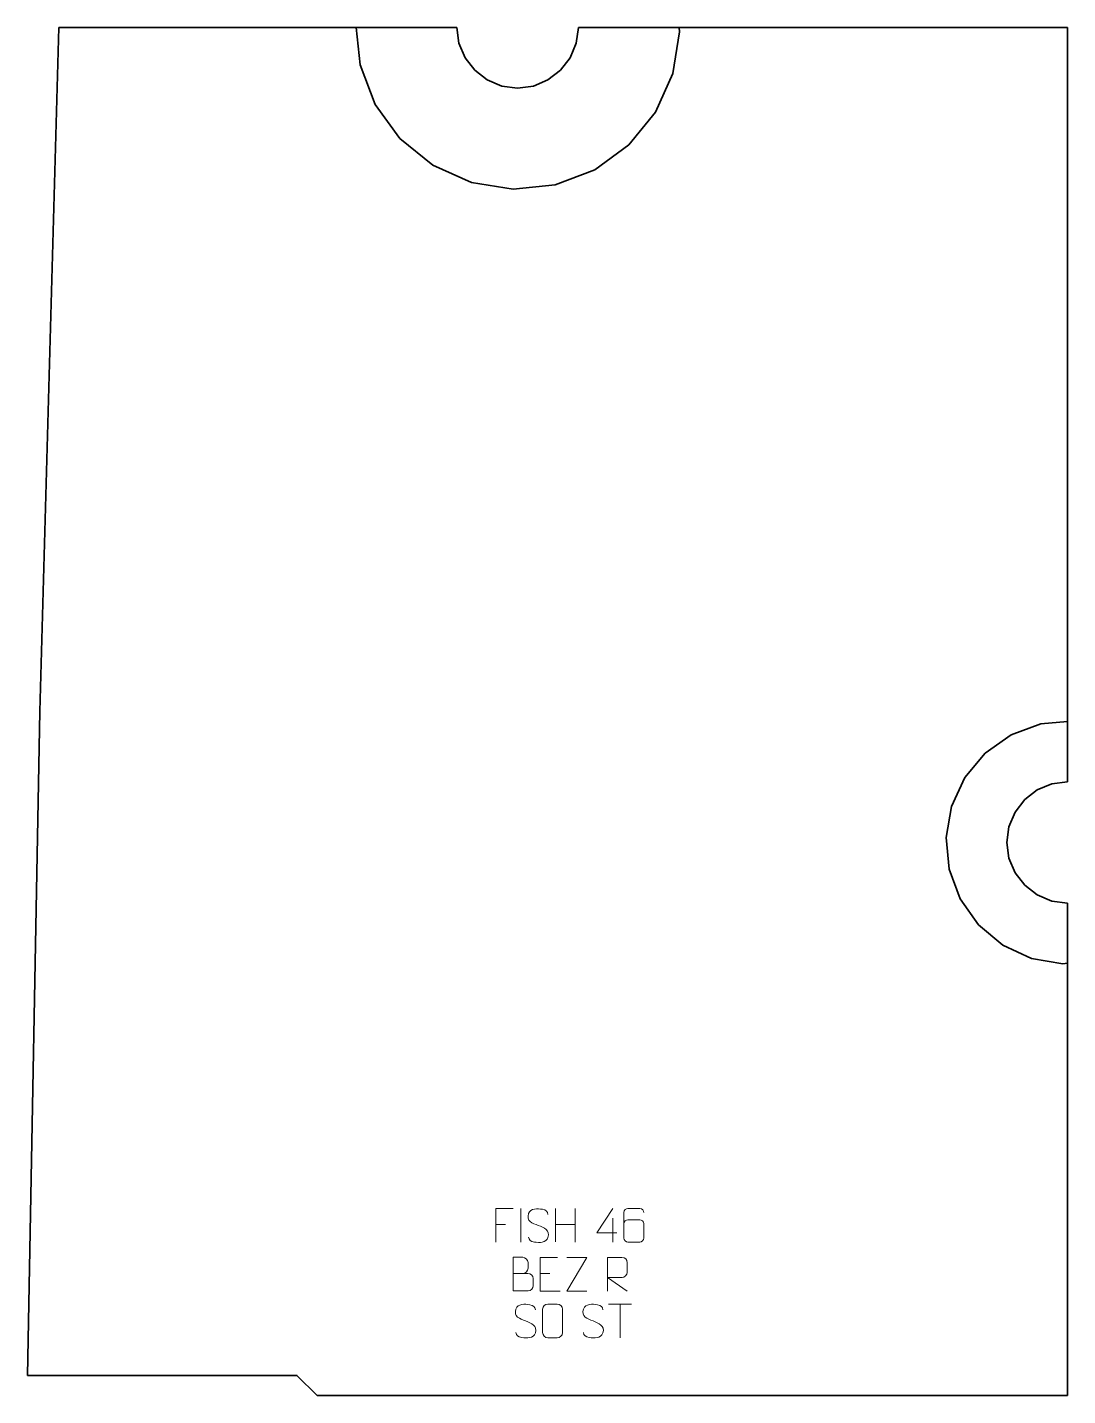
# Model space of a CAD drawing. Header units: millimetres. Extents: x -385 to 385, y -507 to 507.
import ezdxf

# ---------------------------------------------------------------- set-up
doc = ezdxf.new("R2010")
doc.units = ezdxf.units.MM
doc.header["$MEASUREMENT"] = 0
doc.layers.add('layer 1', color=7, linetype='Continuous')

msp = doc.modelspace()

# ---------------------------------------------------------------- linework, layer by layer
at = {"layer": 'layer 1', "color": 242, "lineweight": 35}
for points in [[(-376.1318, -0.0007), (-376.1318, -0.0007), (-362.1321, 506.9998), (-362.1321, 506.9998)], [(-362.1321, 506.9998), (-362.1321, 506.9998), (-141.7471, 506.9998), (-141.7471, 506.9998)], [(-141.7471, 506.9998), (-141.7471, 506.9998), (-67.1383, 506.9998), (-67.1383, 506.9998)], [(-67.1383, 506.9998), (-67.1383, 506.9998), (-65.6059, 495.3528), (-65.6059, 495.3528)], [(21.3259, 495.3528), (21.3259, 495.3528), (22.8594, 506.9998), (22.8594, 506.9998)], [(22.8594, 506.9998), (22.8594, 506.9998), (97.4671, 506.9998), (97.4671, 506.9998)], [(97.4671, 506.9998), (97.4671, 506.9998), (385.3506, 506.9998), (385.3506, 506.9998)], [(385.3506, 506.9998), (385.3506, 506.9998), (385.3506, -7.3939), (385.3506, -7.3939)], [(-65.6059, 495.3528), (-65.6059, 495.3528), (-61.1097, 484.5), (-61.1097, 484.5)], [(16.8308, 484.5), (16.8308, 484.5), (21.3259, 495.3528), (21.3259, 495.3528)], [(-61.1097, 484.5), (-61.1097, 484.5), (-53.959, 475.1797), (-53.959, 475.1797)], [(9.6787, 475.1797), (9.6787, 475.1797), (16.8308, 484.5), (16.8308, 484.5)], [(-53.959, 475.1797), (-53.959, 475.1797), (-44.6389, 468.0288), (-44.6389, 468.0288)], [(-44.6389, 468.0288), (-44.6389, 468.0288), (-33.7863, 463.5325), (-33.7863, 463.5325)], [(-10.4937, 463.5325), (-10.4937, 463.5325), (0.3589, 468.0288), (0.3589, 468.0288)], [(0.3589, 468.0288), (0.3589, 468.0288), (9.6787, 475.1797), (9.6787, 475.1797)], [(-33.7863, 463.5325), (-33.7863, 463.5325), (-22.1395, 462.0001), (-22.1395, 462.0001)], [(-22.1395, 462.0001), (-22.1395, 462.0001), (-10.4937, 463.5325), (-10.4937, 463.5325)], [(-385.3506, -491.9992), (-385.3506, -491.9992), (-376.1318, -0.0007), (-376.1318, -0.0007)], [(385.3506, -7.3939), (385.3506, -7.3939), (385.3506, -51.9998), (385.3506, -51.9998)], [(362.8508, -58.0285), (362.8508, -58.0285), (353.5321, -65.1797), (353.5321, -65.1797)], [(373.7045, -53.5336), (373.7045, -53.5336), (362.8508, -58.0285), (362.8508, -58.0285)], [(385.3506, -51.9998), (385.3506, -51.9998), (373.7045, -53.5336), (373.7045, -53.5336)], [(353.5321, -65.1797), (353.5321, -65.1797), (346.3804, -74.4997), (346.3804, -74.4997)], [(346.3804, -74.4997), (346.3804, -74.4997), (341.8852, -85.3535), (341.8852, -85.3535)], [(341.8852, -85.3535), (341.8852, -85.3535), (340.3528, -96.9996), (340.3528, -96.9996)], [(340.3528, -96.9996), (340.3528, -96.9996), (341.8852, -108.647), (341.8852, -108.647)], [(341.8852, -108.647), (341.8852, -108.647), (346.3804, -119.4994), (346.3804, -119.4994)], [(346.3804, -119.4994), (346.3804, -119.4994), (353.5321, -128.8198), (353.5321, -128.8198)], [(353.5321, -128.8198), (353.5321, -128.8198), (362.8508, -135.9706), (362.8508, -135.9706)], [(362.8508, -135.9706), (362.8508, -135.9706), (373.7045, -140.467), (373.7045, -140.467)], [(373.7045, -140.467), (373.7045, -140.467), (385.3506, -141.9997), (385.3506, -141.9997)], [(385.3506, -141.9997), (385.3506, -141.9997), (385.3506, -186.6052), (385.3506, -186.6052)], [(385.3506, -186.6052), (385.3506, -186.6052), (385.3506, -506.9998), (385.3506, -506.9998)]]:
    msp.add_open_spline(points, degree=3, dxfattribs=at)
at = {"layer": 'layer 1', "lineweight": 35}
for points in [[(-141.7471, 506.9998), (-141.7471, 506.9998), (-138.8642, 479.1635), (-138.8642, 479.1635)], [(97.812, 503.676), (97.812, 503.676), (97.4671, 506.9998), (97.4671, 506.9998)], [(92.8635, 472.7426), (92.8635, 472.7426), (97.812, 503.676), (97.812, 503.676)], [(-138.8642, 479.1635), (-138.8642, 479.1635), (-127.6819, 449.9002), (-127.6819, 449.9002)], [(80.0792, 444.1443), (80.0792, 444.1443), (92.8635, 472.7426), (92.8635, 472.7426)], [(-127.6819, 449.9002), (-127.6819, 449.9002), (-109.3087, 424.53), (-109.3087, 424.53)], [(60.3287, 419.8288), (60.3287, 419.8288), (80.0792, 444.1443), (80.0792, 444.1443)], [(-109.3087, 424.53), (-109.3087, 424.53), (-84.9936, 404.778), (-84.9936, 404.778)], [(34.9575, 401.4553), (34.9575, 401.4553), (60.3287, 419.8288), (60.3287, 419.8288)], [(-84.9936, 404.778), (-84.9936, 404.778), (-56.3961, 391.9935), (-56.3961, 391.9935)], [(5.6953, 390.2727), (5.6953, 390.2727), (34.9575, 401.4553), (34.9575, 401.4553)], [(-56.3961, 391.9935), (-56.3961, 391.9935), (-25.4636, 387.0459), (-25.4636, 387.0459)], [(-25.4636, 387.0459), (-25.4636, 387.0459), (5.6953, 390.2727), (5.6953, 390.2727)], [(365.4902, -9.2181), (365.4902, -9.2181), (343.4481, -17.351), (343.4481, -17.351)], [(385.3506, -7.3939), (385.3506, -7.3939), (365.4902, -9.2181), (365.4902, -9.2181)], [(343.4481, -17.351), (343.4481, -17.351), (324.2609, -30.9098), (324.2609, -30.9098)], [(324.2609, -30.9098), (324.2609, -30.9098), (309.2384, -48.9739), (309.2384, -48.9739)], [(309.2384, -48.9739), (309.2384, -48.9739), (299.4015, -70.3102), (299.4015, -70.3102)], [(299.4015, -70.3102), (299.4015, -70.3102), (295.4231, -93.4648), (295.4231, -93.4648)], [(295.4231, -93.4648), (295.4231, -93.4648), (297.5722, -116.8615), (297.5722, -116.8615)], [(297.5722, -116.8615), (297.5722, -116.8615), (305.7034, -138.9045), (305.7034, -138.9045)], [(305.7034, -138.9045), (305.7034, -138.9045), (319.263, -158.0901), (319.263, -158.0901)], [(319.263, -158.0901), (319.263, -158.0901), (337.3256, -173.1148), (337.3256, -173.1148)], [(337.3256, -173.1148), (337.3256, -173.1148), (358.6615, -182.9516), (358.6615, -182.9516)], [(358.6615, -182.9516), (358.6615, -182.9516), (381.8167, -186.93), (381.8167, -186.93)], [(381.8167, -186.93), (381.8167, -186.93), (385.3506, -186.6052), (385.3506, -186.6052)]]:
    msp.add_open_spline(points, degree=3, dxfattribs=at)
at = {"layer": 'layer 1', "color": 250, "lineweight": 9}
for points, knots in [([(-25.4107, -368.36), (-25.4107, -368.36), (-38.2847, -368.36), (-38.2847, -368.36), (-38.2847, -368.36), (-38.2847, -368.36), (-38.2847, -393.3136), (-38.2847, -393.3136)], [0, 0, 0, 0, 0.333333333, 0.333333333, 0.333333333, 0.333333333, 1, 1, 1, 1]), ([(-6.8477, -380.8367), (-11.096, -379.3663), (-16.0041, -377.5705), (-13.999, -372.0502), (-13.999, -372.0502), (-12.4955, -367.9103), (-7.2819, -368.2988), (-3.6783, -368.8999), (-3.6783, -368.8999), (-0.8177, -369.3771), (0.047, -370.5903), (0.3576, -372.6744)], [0, 0, 0, 0, 0.25, 0.25, 0.25, 0.25, 0.5, 0.5, 0.5, 0.5, 1, 1, 1, 1]), ([(51.3932, -386.3276), (51.3932, -386.3276), (36.5715, -386.3276), (36.5715, -386.3276), (36.5715, -386.3276), (36.5715, -386.3276), (48.4491, -368.2571), (48.4491, -368.2571)], [0, 0, 0, 0, 0.333333333, 0.333333333, 0.333333333, 0.333333333, 1, 1, 1, 1]), ([(71.4123, -371.2035), (71.3882, -369.864), (70.032, -368.2108), (68.4601, -368.2451), (68.4601, -368.2451), (65.4753, -368.2454), (62.4901, -368.2454), (59.5047, -368.2451), (59.5047, -368.2451), (58.2856, -368.2302), (56.5574, -369.6678), (56.5524, -371.2035), (56.5524, -371.2035), (56.5527, -377.564), (56.5527, -383.9248), (56.5524, -390.2855), (56.5524, -390.2855), (56.5571, -391.4484), (58.2856, -393.2195), (59.5047, -393.2439), (59.5047, -393.2439), (62.4901, -393.2436), (65.4753, -393.2436), (68.4601, -393.2439), (68.4601, -393.2439), (69.7382, -393.2001), (71.4079, -391.5856), (71.4123, -390.2855), (71.4123, -390.2855), (71.4123, -386.7022), (71.4123, -383.1191), (71.4123, -379.5364), (71.4123, -379.5364), (71.3738, -378.0582), (69.7911, -376.6253), (68.4601, -376.6273), (68.4601, -376.6273), (65.4753, -376.627), (62.4901, -376.627), (59.5047, -376.6273), (59.5047, -376.6273), (58.1752, -376.6223), (56.5322, -378.1296), (56.5739, -379.5581)], [0, 0, 0, 0, 0.083333333, 0.083333333, 0.083333333, 0.083333333, 0.166666667, 0.166666667, 0.166666667, 0.166666667, 0.25, 0.25, 0.25, 0.25, 0.333333333, 0.333333333, 0.333333333, 0.333333333, 0.416666667, 0.416666667, 0.416666667, 0.416666667, 0.5, 0.5, 0.5, 0.5, 0.583333333, 0.583333333, 0.583333333, 0.583333333, 0.666666667, 0.666666667, 0.666666667, 0.666666667, 0.75, 0.75, 0.75, 0.75, 0.833333333, 0.833333333, 0.833333333, 0.833333333, 1, 1, 1, 1]), ([(-6.8477, -380.8368), (-2.8291, -382.4835), (2.2004, -384.3718), (0.3664, -389.7321), (0.3664, -389.7321), (-1.0934, -393.9985), (-6.0042, -393.7418), (-9.7303, -393.1871), (-9.7303, -393.1871), (-12.4803, -392.7773), (-13.7012, -391.5638), (-14.0792, -389.4516)], [0, 0, 0, 0, 0.25, 0.25, 0.25, 0.25, 0.5, 0.5, 0.5, 0.5, 1, 1, 1, 1]), ([(-25.3636, -416.4457), (-21.725, -416.4453), (-18.1379, -416.4453), (-14.4985, -416.4457), (-14.4985, -416.4457), (-12.5231, -416.463), (-10.5995, -418.1991), (-10.5995, -420.2487), (-10.5995, -420.2487), (-10.5999, -421.3773), (-10.5999, -424.4267), (-10.5995, -425.5556), (-10.5995, -425.5556), (-10.5819, -427.4135), (-12.124, -429.4274), (-14.4455, -429.4105), (-14.4455, -429.4105), (-18.0853, -429.4101), (-21.7247, -429.4101), (-25.3636, -429.4105), (-25.3636, -429.4105), (-25.3636, -421.0922), (-25.3636, -412.7744), (-25.3636, -404.4569), (-25.3636, -404.4569), (-22.9899, -404.4569), (-20.6158, -404.4569), (-18.2416, -404.4569), (-18.2416, -404.4569), (-16.5608, -404.4393), (-14.464, -406.3498), (-14.4463, -408.3122), (-14.4463, -408.3122), (-14.4467, -410.3783), (-14.4467, -410.5243), (-14.4463, -412.5908), (-14.4463, -412.5908), (-14.429, -414.6569), (-16.2835, -416.463), (-18.2935, -416.4457)], [0, 0, 0, 0, 0.090909091, 0.090909091, 0.090909091, 0.090909091, 0.181818182, 0.181818182, 0.181818182, 0.181818182, 0.272727273, 0.272727273, 0.272727273, 0.272727273, 0.363636364, 0.363636364, 0.363636364, 0.363636364, 0.454545455, 0.454545455, 0.454545455, 0.454545455, 0.545454545, 0.545454545, 0.545454545, 0.545454545, 0.636363636, 0.636363636, 0.636363636, 0.636363636, 0.727272727, 0.727272727, 0.727272727, 0.727272727, 0.818181818, 0.818181818, 0.818181818, 0.818181818, 1, 1, 1, 1]), ([(7.4123, -404.566), (7.4123, -404.566), (-5.4616, -404.566), (-5.4616, -404.566), (-5.4616, -404.566), (-5.4616, -404.566), (-5.4616, -429.5196), (-5.4616, -429.5196), (-5.4616, -429.5196), (-5.4616, -429.5196), (9.4042, -429.5196), (9.4042, -429.5196)], [0, 0, 0, 0, 0.25, 0.25, 0.25, 0.25, 0.5, 0.5, 0.5, 0.5, 1, 1, 1, 1]), ([(29.0193, -429.5834), (29.0193, -429.5834), (14.4003, -429.5834), (14.4003, -429.5834), (14.4003, -429.5834), (14.4003, -429.5834), (29.0436, -404.626), (29.0436, -404.626), (29.0436, -404.626), (29.0436, -404.626), (14.4003, -404.626), (14.4003, -404.626)], [0, 0, 0, 0, 0.25, 0.25, 0.25, 0.25, 0.5, 0.5, 0.5, 0.5, 1, 1, 1, 1]), ([(44.39, -429.5814), (44.39, -429.5814), (44.39, -404.6279), (44.39, -404.6279), (44.39, -404.6279), (47.9848, -404.6279), (51.5803, -404.6279), (55.1755, -404.6279), (55.1755, -404.6279), (57.5008, -404.6656), (59.0581, -406.1556), (59.054, -408.522), (59.054, -408.522), (59.0536, -410.5575), (59.0536, -413.6169), (59.054, -415.6529), (59.054, -415.6529), (59.0475, -417.5284), (57.2352, -419.4702), (55.2257, -419.4893), (55.2257, -419.4893), (55.2257, -419.4893), (44.39, -419.4893), (44.39, -419.4893), (44.39, -419.4893), (44.39, -419.4893), (59.0447, -429.5814), (59.0447, -429.5814)], [0, 0, 0, 0, 0.125, 0.125, 0.125, 0.125, 0.25, 0.25, 0.25, 0.25, 0.375, 0.375, 0.375, 0.375, 0.5, 0.5, 0.5, 0.5, 0.625, 0.625, 0.625, 0.625, 0.75, 0.75, 0.75, 0.75, 1, 1, 1, 1]), ([(-16.2081, -451.6016), (-20.4564, -450.1312), (-25.3645, -448.3354), (-23.3594, -442.8151), (-23.3594, -442.8151), (-21.8559, -438.6752), (-16.6423, -439.0637), (-13.0387, -439.6648), (-13.0387, -439.6648), (-10.1781, -440.142), (-9.3134, -441.3552), (-9.0028, -443.4393)], [0, 0, 0, 0, 0.25, 0.25, 0.25, 0.25, 0.5, 0.5, 0.5, 0.5, 1, 1, 1, 1]), ([(0.2723, -439.1252), (2.598, -439.1252), (4.9241, -439.1252), (7.2502, -439.1252), (7.2502, -439.1252), (9.1968, -439.0896), (11.1882, -440.5812), (11.2149, -443.0188), (11.2149, -443.0188), (11.2145, -448.7657), (11.2145, -454.513), (11.2149, -460.2607), (11.2149, -460.2607), (11.0751, -462.5841), (9.3979, -464.0637), (7.2502, -464.0745), (7.2502, -464.0745), (4.9183, -464.0741), (2.5864, -464.0741), (0.2549, -464.0745), (0.2549, -464.0745), (-1.6701, -464.1799), (-3.6422, -462.2954), (-3.631, -460.2781), (-3.631, -460.2781), (-3.6307, -454.508), (-3.6307, -448.7383), (-3.631, -442.969), (-3.631, -442.969), (-3.6268, -440.8309), (-1.8801, -439.1117), (0.2723, -439.1252)], [0, 0, 0, 0, 0.111111111, 0.111111111, 0.111111111, 0.111111111, 0.222222222, 0.222222222, 0.222222222, 0.222222222, 0.333333333, 0.333333333, 0.333333333, 0.333333333, 0.444444444, 0.444444444, 0.444444444, 0.444444444, 0.555555556, 0.555555556, 0.555555556, 0.555555556, 0.666666667, 0.666666667, 0.666666667, 0.666666667, 0.777777778, 0.777777778, 0.777777778, 0.777777778, 1, 1, 1, 1]), ([(33.7919, -451.6016), (29.5436, -450.1312), (24.6355, -448.3354), (26.6406, -442.8151), (26.6406, -442.8151), (28.1441, -438.6752), (33.3577, -439.0637), (36.9613, -439.6648), (36.9613, -439.6648), (39.8219, -440.142), (40.6866, -441.3552), (40.9972, -443.4393)], [0, 0, 0, 0, 0.25, 0.25, 0.25, 0.25, 0.5, 0.5, 0.5, 0.5, 1, 1, 1, 1]), ([(-16.2081, -451.6017), (-12.1895, -453.2484), (-7.16, -455.1367), (-8.994, -460.497), (-8.994, -460.497), (-10.4538, -464.7634), (-15.3646, -464.5067), (-19.0907, -463.952), (-19.0907, -463.952), (-21.8407, -463.5422), (-23.0616, -462.3287), (-23.4396, -460.2165)], [0, 0, 0, 0, 0.25, 0.25, 0.25, 0.25, 0.5, 0.5, 0.5, 0.5, 1, 1, 1, 1]), ([(33.7919, -451.6017), (37.8105, -453.2484), (42.84, -455.1367), (41.006, -460.497), (41.006, -460.497), (39.5462, -464.7634), (34.6354, -464.5067), (30.9093, -463.952), (30.9093, -463.952), (28.1593, -463.5422), (26.9384, -462.3287), (26.5604, -460.2165)], [0, 0, 0, 0, 0.25, 0.25, 0.25, 0.25, 0.5, 0.5, 0.5, 0.5, 1, 1, 1, 1])]:
    msp.add_open_spline(points, degree=3, knots=knots, dxfattribs=at)
for points in [[(-19.8477, -368.3497), (-19.8477, -368.3497), (-19.8477, -393.3238), (-19.8477, -393.3238)], [(5.8306, -368.3599), (5.8306, -368.3599), (5.8306, -393.1374), (5.8306, -393.1374)], [(20.4739, -368.3599), (20.4739, -368.3599), (20.4739, -393.3134), (20.4739, -393.3134)], [(-38.2847, -380.2397), (-38.2847, -380.2397), (-31.1166, -380.2397), (-31.1166, -380.2397)], [(5.8306, -380.2422), (5.8306, -380.2422), (20.4739, -380.2418), (20.4739, -380.2418)], [(48.4491, -375.5665), (48.4491, -375.5665), (48.4491, -393.2312), (48.4491, -393.2312)], [(-5.4616, -416.4457), (-5.4616, -416.4457), (1.7065, -416.4457), (1.7065, -416.4457)], [(45.2981, -439.3277), (45.2981, -439.3277), (62.2853, -439.3277), (62.2853, -439.3277)], [(53.7919, -464.2577), (53.7919, -464.2577), (53.7919, -439.3042), (53.7919, -439.3042)]]:
    msp.add_open_spline(points, degree=3, dxfattribs=at)
at = {"layer": 'layer 1', "color": 242, "lineweight": 35}
msp.add_open_spline([(-385.3506, -491.9992), (-385.3506, -491.9992), (-185.6358, -491.9992), (-185.6358, -491.9992), (-185.6358, -491.9992), (-185.6358, -491.9992), (-170.6369, -506.9998), (-170.6369, -506.9998), (-170.6369, -506.9998), (-170.6369, -506.9998), (385.3506, -506.9998), (385.3506, -506.9998)], degree=3, knots=[0, 0, 0, 0, 0.25, 0.25, 0.25, 0.25, 0.5, 0.5, 0.5, 0.5, 1, 1, 1, 1], dxfattribs=at)

doc.saveas('drawing.dxf')
